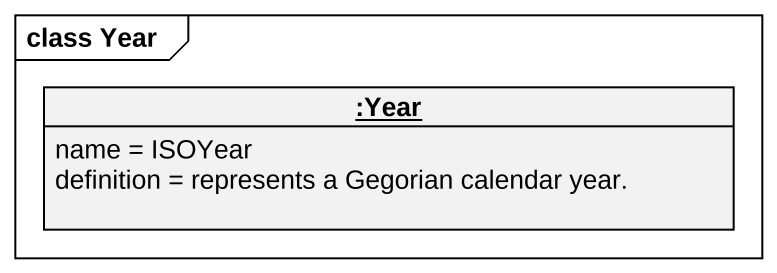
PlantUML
@startuml
mainframe class Year
hide circle
hide empty members
object ":Year" as Year {
  name = ISOYear
  definition = represents a Gegorian calendar year.
}
@enduml
